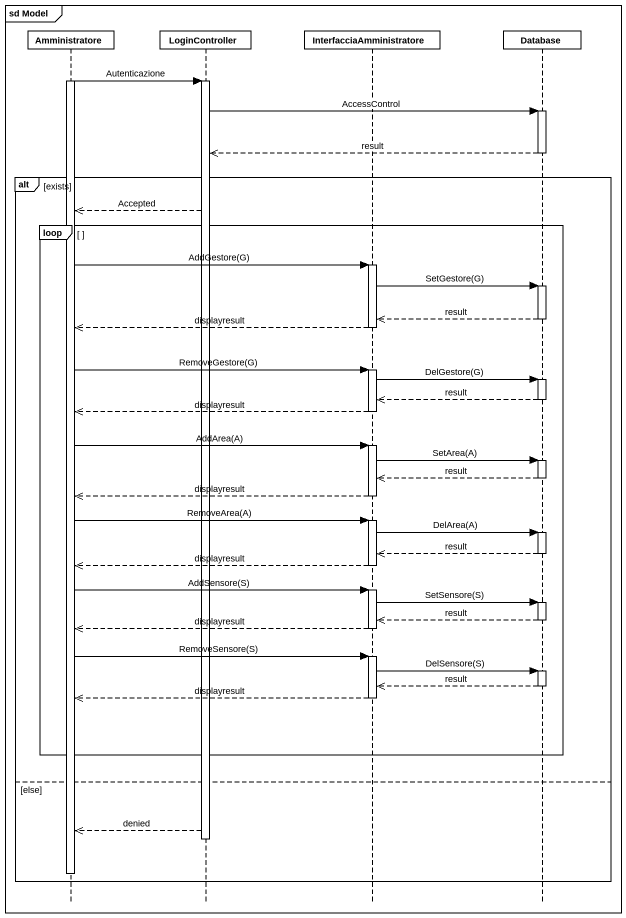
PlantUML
@startuml
mainframe sd Model
hide footbox
participant Amministratore
participant LoginController
participant InterfacciaAmministratore
participant "Database" as Database_

activate Amministratore
Amministratore -> LoginController : Autenticazione
activate LoginController
LoginController -> Database_ : AccessControl
activate Database_
Database_ -->> LoginController : result
deactivate Database_
alt exists
  LoginController -->> Amministratore : Accepted
  loop
    Amministratore -> InterfacciaAmministratore : AddGestore(G)
    activate InterfacciaAmministratore
    InterfacciaAmministratore -> Database_ : SetGestore(G)
    activate Database_
    Database_ -->> InterfacciaAmministratore : result
    deactivate Database_
    InterfacciaAmministratore -->> Amministratore : displayresult
    deactivate InterfacciaAmministratore
    Amministratore -> InterfacciaAmministratore : RemoveGestore(G)
    activate InterfacciaAmministratore
    InterfacciaAmministratore -> Database_ : DelGestore(G)
    activate Database_
    Database_ -->> InterfacciaAmministratore : result
    deactivate Database_
    InterfacciaAmministratore -->> Amministratore : displayresult
    deactivate InterfacciaAmministratore
    Amministratore -> InterfacciaAmministratore : AddArea(A)
    activate InterfacciaAmministratore
    InterfacciaAmministratore -> Database_ : SetArea(A)
    activate Database_
    Database_ -->> InterfacciaAmministratore : result
    deactivate Database_
    InterfacciaAmministratore -->> Amministratore : displayresult
    deactivate InterfacciaAmministratore
    Amministratore -> InterfacciaAmministratore : RemoveArea(A)
    activate InterfacciaAmministratore
    InterfacciaAmministratore -> Database_ : DelArea(A)
    activate Database_
    Database_ -->> InterfacciaAmministratore : result
    deactivate Database_
    InterfacciaAmministratore -->> Amministratore : displayresult
    deactivate InterfacciaAmministratore
    Amministratore -> InterfacciaAmministratore : AddSensore(S)
    activate InterfacciaAmministratore
    InterfacciaAmministratore -> Database_ : SetSensore(S)
    activate Database_
    Database_ -->> InterfacciaAmministratore : result
    deactivate Database_
    InterfacciaAmministratore -->> Amministratore : displayresult
    deactivate InterfacciaAmministratore
    Amministratore -> InterfacciaAmministratore : RemoveSensore(S)
    activate InterfacciaAmministratore
    InterfacciaAmministratore -> Database_ : DelSensore(S)
    activate Database_
    Database_ -->> InterfacciaAmministratore : result
    deactivate Database_
    InterfacciaAmministratore -->> Amministratore : displayresult
    deactivate InterfacciaAmministratore
  end
else else
  LoginController -->> Amministratore : denied
  deactivate LoginController
  deactivate Amministratore
end
@enduml
